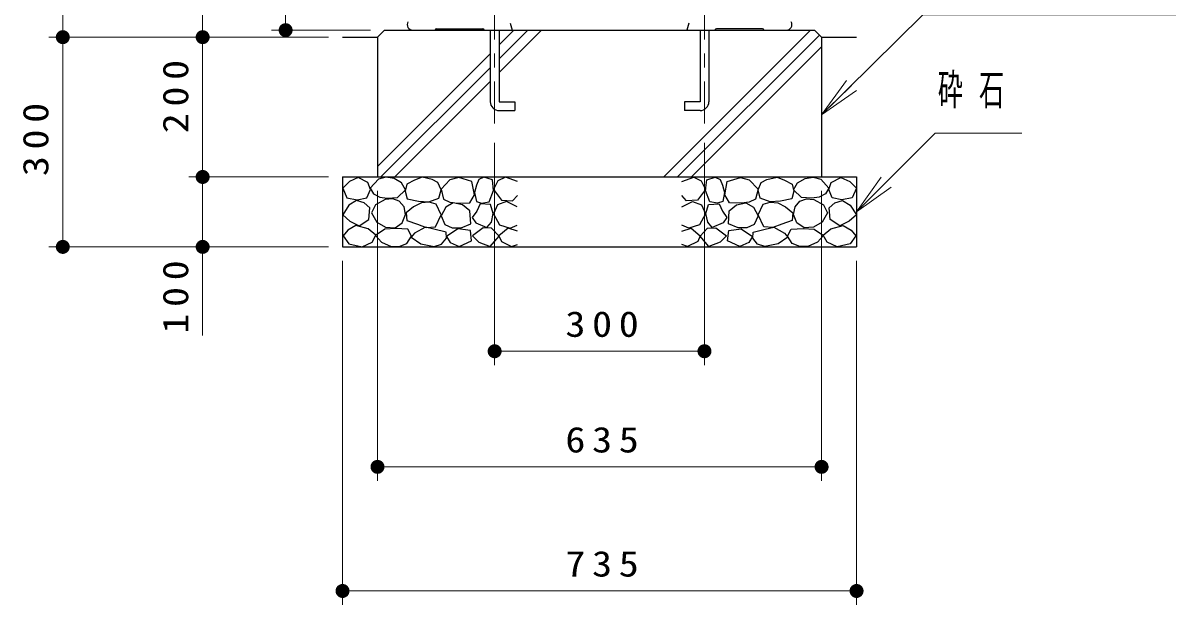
# Model space of a CAD drawing. Units: millimetres on the paper, scale 1:20. Extents: x -365 to 0, y 0 to 257.
# Drawn here: x -148.4 to -66, y 57.5 to 99.1 of the extents above; entities that cross this region are included whole.
import ezdxf

# ---------------------------------------------------------------- set-up
doc = ezdxf.new("R2010")
doc.units = ezdxf.units.MM
doc.linetypes.add('USER2', pattern=[6, 3, -1, 1, -1])
doc.layers.add('1_20', color=7, linetype='Continuous', lineweight=25)
doc.styles.add('ＭＳ ゴシック', font='')
doc.styles.get('ＭＳ ゴシック').set_extended_font_data('MS Gothic')

# ---------------------------------------------------------------- blocks, each defined once
blk = doc.blocks.new('filled_dot')
at = {"color": 0, "linetype": 'Continuous', "lineweight": -2, "const_width": 1.25}
blk.add_lwpolyline([(-0.625, 0, 1), (0.625, 0, 1)], format="xyb", close=True, dxfattribs=at)

msp = doc.modelspace()

# ---------------------------------------------------------------- linework, layer by layer
at = {"layer": '1_20', "lineweight": 13}
for p, q in [((-145.558, 98.086), (-145.558, 136.086)), ((-135.558, 98.086), (-135.558, 116.08)), ((-129.626, 98.086), (-129.626, 103.228)), ((-126.558, 98.086), (-146.558, 98.086)), ((-145.558, 83.086), (-145.558, 98.086)), ((-126.558, 98.086), (-136.558, 98.086)), ((-135.558, 88.086), (-135.558, 98.086)), ((-123.558, 98.586), (-130.626, 98.586)), ((-114.365, 95.547), (-111.326, 98.586)), ((-114.365, 96.537), (-112.316, 98.586)), ((-114.365, 97.527), (-113.306, 98.586)), ((-102.593, 88.086), (-92.093, 98.586)), ((-101.603, 88.086), (-91.455, 98.234)), ((-100.613, 88.086), (-91.308, 97.391)), ((-123.058, 88.834), (-115, 96.892)), ((-122.816, 88.086), (-115, 95.902)), ((-121.826, 88.086), (-115, 94.912)), ((-91.308, 92.521), (-89.526, 94.986)), ((-91.308, 92.521), (-89.175, 94.63)), ((-88.823, 94.275), (-91.308, 92.521)), ((-114.683, 90.529), (-114.683, 74.622)), ((-99.683, 90.529), (-99.683, 74.622)), ((-126.558, 88.086), (-136.558, 88.086)), ((-135.558, 76.74), (-135.558, 88.086)), ((-88.808, 85.597), (-87.043, 88.073)), ((-88.808, 85.597), (-86.689, 87.72)), ((-123.058, 87.086), (-123.058, 66.352)), ((-91.308, 87.086), (-91.308, 66.352)), ((-86.335, 87.367), (-88.808, 85.597)), ((-126.558, 83.086), (-146.558, 83.086)), ((-125.558, 82.086), (-125.558, 57.476)), ((-88.808, 82.086), (-88.808, 57.476)), ((-99.683, 75.622), (-114.683, 75.622)), ((-91.308, 67.352), (-123.058, 67.352)), ((-88.808, 58.476), (-125.558, 58.476))]:
    msp.add_line(p, q, dxfattribs=at)
at = {"layer": '1_20', "linetype": 'USER2', "lineweight": 13}
for p, q in [((-114.683, 100.922), (-114.683, 91.529)), ((-99.683, 100.922), (-99.683, 91.529))]:
    msp.add_line(p, q, dxfattribs=at)
at = {"layer": '1_20'}
for p, q in [((-113.569, 99.095), (-113.433, 98.586)), ((-100.796, 99.095), (-100.933, 98.586)), ((-125.558, 98.086), (-123.058, 98.086)), ((-122.558, 98.586), (-123.058, 98.086)), ((-123.058, 98.086), (-123.058, 88.086)), ((-122.558, 98.586), (-91.808, 98.586)), ((-118.833, 98.686), (-115.533, 98.686)), ((-115, 98.586), (-115, 93.471)), ((-114.365, 98.586), (-114.365, 93.471)), ((-100, 98.586), (-100, 93.471)), ((-99.365, 98.586), (-99.365, 93.471)), ((-95.533, 98.686), (-98.833, 98.686)), ((-91.808, 98.586), (-91.308, 98.086)), ((-91.308, 98.086), (-88.808, 98.086)), ((-91.308, 98.086), (-91.308, 88.086)), ((-114.365, 93.471), (-113.25, 93.471)), ((-113.25, 93.471), (-113.25, 92.836)), ((-101.115, 93.471), (-101.115, 92.836)), ((-100, 93.471), (-101.115, 93.471)), ((-114.365, 92.836), (-113.25, 92.836)), ((-100, 92.836), (-101.115, 92.836)), ((-125.558, 88.086), (-125.558, 83.086)), ((-125.558, 88.086), (-88.808, 88.086)), ((-88.808, 88.086), (-88.808, 83.086)), ((-125.558, 83.086), (-88.808, 83.086))]:
    msp.add_line(p, q, dxfattribs=at)
at = {"layer": '1_20', "lineweight": 13}
for points in [[(-91.308, 92.521), (-84.072, 99.677), (-65.974, 99.677)], [(-88.808, 85.597), (-83.197, 91.22), (-77.002, 91.22)]]:
    msp.add_lwpolyline(points, dxfattribs=at)
at = {"layer": '1_20'}
for points in [[(-124.435, 88.056), (-125.069, 87.755), (-125.544, 87.28), (-125.243, 86.583), (-124.515, 86.44), (-123.818, 86.599), (-123.564, 87.185), (-123.754, 87.692)], [(-122.464, 88.061), (-122.991, 87.926), (-123.572, 87.29), (-123.343, 86.871), (-122.885, 86.634), (-122.37, 86.561), (-121.626, 86.628), (-121.059, 87.169), (-121.343, 87.669), (-121.876, 87.979)], [(-119.873, 88.071), (-120.41, 87.847), (-120.956, 87.579), (-121.073, 87.078), (-120.938, 86.514), (-120.115, 86.353), (-119.39, 86.308), (-118.665, 86.567), (-118.513, 87.176), (-118.746, 87.686), (-119.148, 87.91)], [(-117.253, 88.044), (-117.884, 87.884), (-118.514, 87.216), (-118.329, 86.499), (-117.889, 86.283), (-117.328, 86.215), (-116.462, 86.24), (-116.129, 86.808), (-116.314, 87.773)], [(-115.981, 87.495), (-116.116, 86.972), (-115.99, 86.34), (-115.62, 86.214), (-115.069, 86.304), (-114.763, 87.116), (-114.844, 87.874), (-115.458, 88.082), (-115.81, 87.902)], [(-98.385, 87.495), (-98.249, 86.972), (-98.376, 86.34), (-98.746, 86.214), (-99.296, 86.304), (-99.603, 87.116), (-99.522, 87.874), (-98.908, 88.082), (-98.556, 87.902)], [(-97.112, 88.044), (-96.482, 87.884), (-95.851, 87.216), (-96.037, 86.499), (-96.477, 86.283), (-97.038, 86.215), (-97.903, 86.24), (-98.237, 86.808), (-98.052, 87.773)], [(-94.492, 88.071), (-93.955, 87.847), (-93.41, 87.579), (-93.293, 87.078), (-93.427, 86.514), (-94.251, 86.353), (-94.976, 86.308), (-95.701, 86.567), (-95.853, 87.176), (-95.62, 87.686), (-95.217, 87.91)], [(-91.901, 88.061), (-91.374, 87.926), (-90.793, 87.29), (-91.023, 86.871), (-91.48, 86.634), (-91.996, 86.561), (-92.739, 86.628), (-93.307, 87.169), (-93.023, 87.669), (-92.49, 87.979)], [(-89.93, 88.056), (-89.297, 87.755), (-88.821, 87.28), (-89.122, 86.583), (-89.851, 86.44), (-90.548, 86.599), (-90.802, 87.185), (-90.612, 87.692)], [(-124.562, 86.409), (-125.101, 86.06), (-125.544, 85.379), (-125.037, 84.919), (-124.372, 84.603), (-123.675, 85.046), (-123.596, 85.886), (-124.004, 86.248)], [(-123.099, 84.844), (-122.478, 84.499), (-121.802, 84.452), (-121.289, 84.814), (-121.045, 85.412), (-121.157, 85.949), (-121.505, 86.358), (-121.971, 86.522), (-122.505, 86.466), (-123.195, 86.097), (-123.491, 85.52)], [(-119.923, 86.24), (-120.478, 85.943), (-121.005, 85.524), (-120.951, 84.97), (-120.207, 84.7), (-119.572, 84.483), (-118.923, 84.51), (-118.518, 85.375), (-118.869, 86.132), (-119.373, 86.296)], [(-117.64, 86.233), (-118.184, 85.924), (-118.517, 85.305), (-118.245, 84.687), (-117.72, 84.439), (-117.083, 84.44), (-116.391, 84.737), (-116.453, 85.664), (-116.976, 86.086)], [(-115.728, 86.163), (-115.963, 85.644), (-116.284, 85.187), (-116.025, 84.816), (-115.246, 84.482), (-114.919, 84.843), (-114.789, 85.471), (-114.974, 86.126)], [(-98.638, 86.163), (-98.403, 85.644), (-98.081, 85.187), (-98.341, 84.816), (-99.12, 84.482), (-99.447, 84.843), (-99.577, 85.471), (-99.392, 86.126)], [(-96.726, 86.233), (-96.182, 85.924), (-95.848, 85.305), (-96.12, 84.687), (-96.645, 84.439), (-97.282, 84.44), (-97.975, 84.737), (-97.913, 85.664), (-97.39, 86.086)], [(-94.442, 86.24), (-93.888, 85.943), (-93.361, 85.524), (-93.415, 84.97), (-94.158, 84.7), (-94.794, 84.483), (-95.442, 84.51), (-95.848, 85.375), (-95.496, 86.132), (-94.993, 86.296)], [(-91.266, 84.844), (-91.888, 84.499), (-92.564, 84.452), (-93.077, 84.814), (-93.321, 85.412), (-93.209, 85.949), (-92.861, 86.358), (-92.395, 86.522), (-91.861, 86.466), (-91.171, 86.097), (-90.874, 85.52)], [(-89.804, 86.409), (-89.265, 86.06), (-88.821, 85.379), (-89.328, 84.919), (-89.994, 84.603), (-90.691, 85.046), (-90.77, 85.886), (-90.362, 86.248)], [(-124.603, 84.612), (-125.172, 84.293), (-125.51, 83.87), (-125.106, 83.304), (-124.164, 83.101), (-123.448, 83.42), (-123.175, 83.925), (-123.714, 84.381)], [(-121.748, 84.405), (-122.532, 84.364), (-123.194, 83.891), (-122.762, 83.432), (-122.072, 83.121), (-121.507, 83.113), (-120.964, 83.337), (-120.626, 83.864), (-120.883, 84.351)], [(-119.633, 84.496), (-120.403, 84.077), (-120.646, 83.78), (-119.957, 83.294), (-119.011, 83.104), (-118.481, 83.288), (-118.132, 83.712), (-118.16, 84.131), (-119.024, 84.361)], [(-117.311, 84.388), (-118.114, 83.832), (-117.856, 83.388), (-117.212, 83.115), (-116.334, 83.523), (-116.42, 84.265)], [(-115.493, 84.452), (-116.26, 83.884), (-115.815, 83.414), (-114.999, 83.105), (-114.368, 83.859), (-114.912, 84.428)], [(-98.872, 84.452), (-98.106, 83.884), (-98.551, 83.414), (-99.367, 83.105), (-99.997, 83.859), (-99.453, 84.428)], [(-97.055, 84.388), (-96.252, 83.832), (-96.51, 83.388), (-97.154, 83.115), (-98.032, 83.523), (-97.945, 84.265)], [(-94.733, 84.496), (-93.963, 84.077), (-93.719, 83.78), (-94.409, 83.294), (-95.355, 83.104), (-95.885, 83.288), (-96.233, 83.712), (-96.206, 84.131), (-95.341, 84.361)], [(-92.618, 84.405), (-91.834, 84.364), (-91.172, 83.891), (-91.604, 83.432), (-92.293, 83.121), (-92.859, 83.113), (-93.402, 83.337), (-93.739, 83.864), (-93.483, 84.351)], [(-89.763, 84.612), (-89.194, 84.293), (-88.856, 83.87), (-89.259, 83.304), (-90.202, 83.101), (-90.918, 83.42), (-91.191, 83.925), (-90.652, 84.381)]]:
    msp.add_lwpolyline(points, close=True, dxfattribs=at)
for points in [[(-113.058, 87.751), (-113.913, 88.068), (-114.452, 87.799), (-114.769, 87.197), (-114.183, 86.436), (-113.406, 86.373), (-113.058, 86.769)], [(-101.308, 87.751), (-100.452, 88.068), (-99.914, 87.799), (-99.597, 87.197), (-100.183, 86.436), (-100.959, 86.373), (-101.308, 86.769)], [(-113.074, 85.945), (-113.834, 86.341), (-114.468, 86.088), (-114.769, 85.438), (-114.325, 84.662), (-113.565, 84.424), (-113.074, 84.63)], [(-101.292, 85.945), (-100.532, 86.341), (-99.898, 86.088), (-99.597, 85.438), (-100.04, 84.662), (-100.801, 84.424), (-101.292, 84.63)], [(-113.058, 84.218), (-113.723, 84.424), (-114.373, 83.87), (-114.199, 83.474), (-113.47, 83.109), (-113.058, 83.268)], [(-101.308, 84.218), (-100.642, 84.424), (-99.993, 83.87), (-100.167, 83.474), (-100.896, 83.109), (-101.308, 83.268)]]:
    msp.add_lwpolyline(points, dxfattribs=at)
for centre, radius, start, end in [((-120.533, 98.986), 0.4, 149.95029, 270), ((-93.833, 98.986), 0.4, 270.00002, 29.46894), ((-118.833, 98.586), 0.1, 89.99998, 179.99996), ((-115.533, 98.586), 0.1, 0, 89.99998), ((-98.833, 98.586), 0.1, 89.99998, 179.99996), ((-95.533, 98.586), 0.1, 0, 89.99998), ((-114.365, 93.471), 0.635, 179.99998, 270.00002), ((-100, 93.471), 0.635, 269.99996, 0)]:
    msp.add_arc(centre, radius, start, end, dxfattribs=at)

# ---------------------------------------------------------------- block references
at = {"layer": '1_20', "lineweight": 13, "xscale": 0.4, "yscale": 0.4}
for p, rotation in [((-129.626, 98.586), 270), ((-145.558, 98.086), 270), ((-135.558, 98.086), 270), ((-135.558, 98.086), 90), ((-135.558, 88.086), 270), ((-145.558, 83.086), 90), ((-135.558, 83.086), 90), ((-99.683, 75.622), 180), ((-91.308, 67.352), 180), ((-88.808, 58.476), 180)]:
    msp.add_blockref('filled_dot', p, dxfattribs=dict(at, rotation=rotation))
for p in [(-114.683, 75.622), (-123.058, 67.352), (-125.558, 58.476)]:
    msp.add_blockref('filled_dot', p, dxfattribs=at)

# ---------------------------------------------------------------- texts
at = {"layer": '1_20', "char_height": 1.833, "attachment_point": 8, "rotation": 90, "style": 'ＭＳ ゴシック'}
for s, insert in [('\\T1.33;\\W1.15;200', (-136.558, 94.073)), ('\\T1.33;\\W1.15;300', (-146.558, 91.003)), ('\\T1.33;\\W1.15;100', (-136.558, 79.74))]:
    msp.add_mtext(s, dxfattribs=dict(at, insert=insert))
at = {"layer": '1_20', "style": 'ＭＳ ゴシック'}
for s, insert, char_height, attachment_point in [('\\T1.64;\\W0.6;砕石', (-83.002, 94.22), 2.199, 4), ('\\T1.33;\\W1.15;300', (-106.766, 76.622), 1.833, 8), ('\\T1.33;\\W1.15;635', (-106.766, 68.352), 1.833, 8), ('\\T1.33;\\W1.15;735', (-106.766, 59.476), 1.833, 8)]:
    msp.add_mtext(s, dxfattribs=dict(at, insert=insert, char_height=char_height, attachment_point=attachment_point))

doc.saveas('drawing.dxf')
